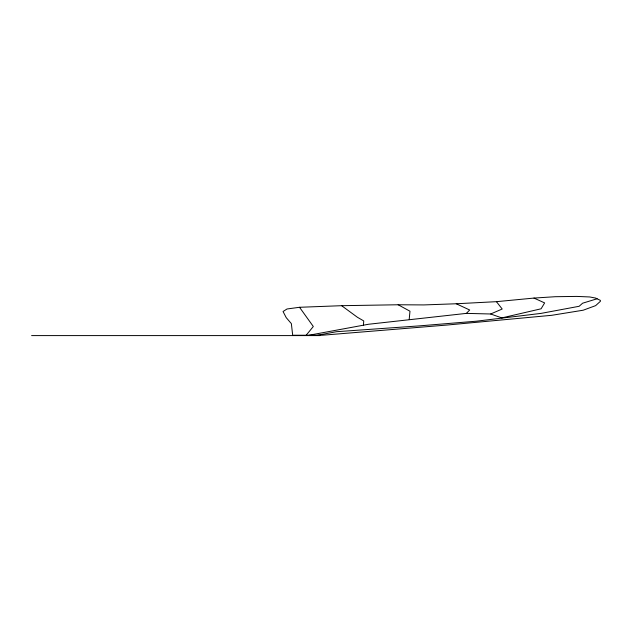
<?xml version="1.0" encoding="UTF-8"?>
<svg xmlns="http://www.w3.org/2000/svg" width="632" height="632" viewBox="0 0 632 632"><rect width="100%" height="100%" fill="white"/><g stroke="black" fill="none" stroke-linecap="round" stroke-linejoin="round"><path stroke-width="0.95" d="M363.432 325.188L363.74 320.938L357.372 317.24L341.628 305.69L299.536 307.286L287.007 308.985L283.057 311.521L286.217 317.643L291.36 323.623L292.679 335.237L322.202 335.237L447.361 325.014L551.76 315.297L583.202 310.209L595.652 305.627L600.4 301.298L600.4 300.39L595.652 298.075L589.719 296.961L576.676 296.408L555.323 296.708L533.969 298.075L496.428 301.669L456.257 303.763L423.89 304.924L398.16 304.766L341.628 305.69M409.204 319.365L409.978 311.213L398.16 304.766M306.172 335.237L313.314 326.507L299.536 307.286M309.016 335.237L368.472 324.263L466.345 313.385L469.687 310.004L456.257 303.763M466.345 313.385L490.661 313.986L502.195 309.016L496.428 301.669M597.106 298.778L582.601 303.21L579.157 306.283L541.071 313.385L476.425 321.19L419.482 325.867L336.437 331.713L317.612 335.237M31.6 335.592L319.879 335.592M490.661 313.986L501.824 317.912L541.087 308.795L544.642 302.91L533.969 298.075"/></g></svg>
